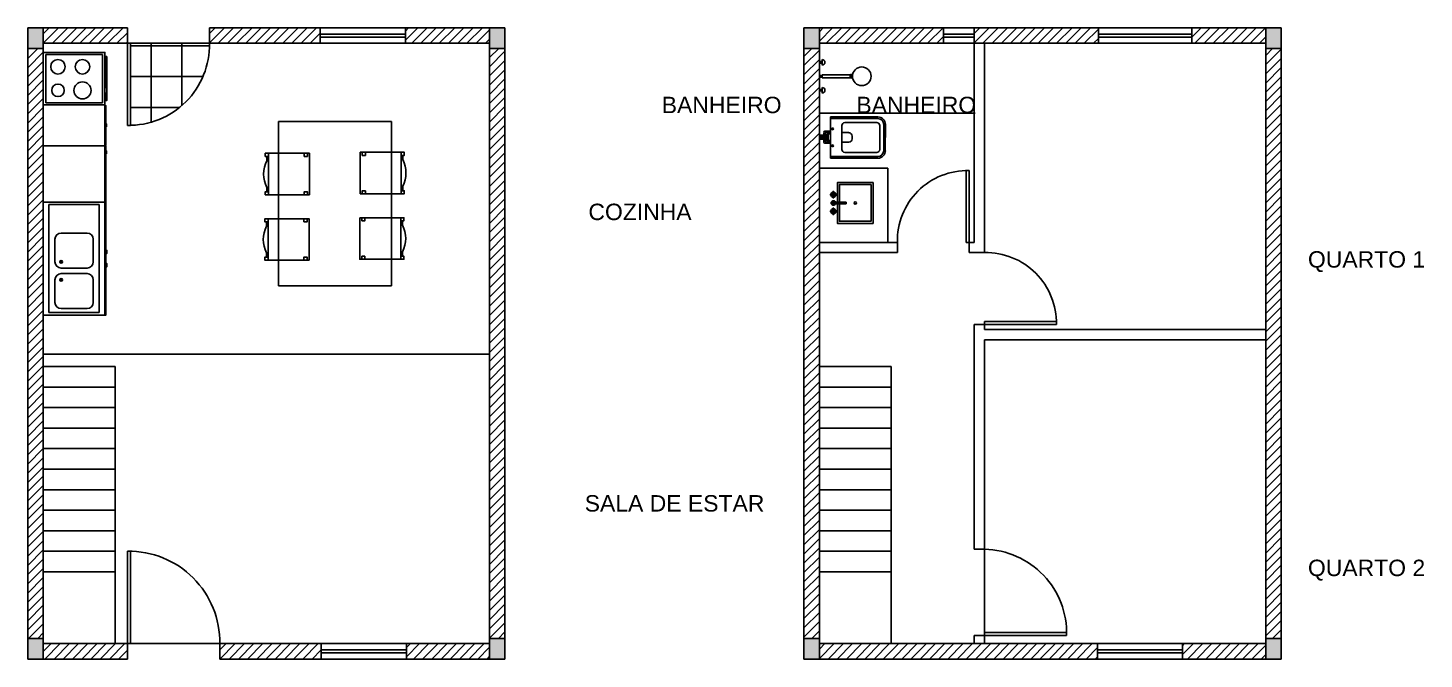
# Model space of a CAD drawing. Header units: millimetres. Extents: x 0 to 3396, y 982 to 2884.
# Drawn here: x 2071.6 to 2085.21, y 994.41 to 1000.56 of the extents above; entities that cross this region are included whole.
import ezdxf

# ---------------------------------------------------------------- set-up
doc = ezdxf.new("R2010")
doc.units = ezdxf.units.MM
doc.linetypes.add('CONTINU', pattern=[0])
for name, color, linetype in [('0SGRENZE', 7, 'Continuous'), ('ABERTURA', 5, 'Continuous'), ('ESCADA', 1, 'Continuous'), ('HACHURA', 8, 'Continuous'), ('JANELA', 3, 'Continuous'), ('MOBILIA', 2, 'Continuous'), ('MOVEIS', 2, 'Continuous'), ('PAREDE', 7, 'Continuous'), ('PISO', 6, 'Continuous'), ('TEXTOS', 2, 'Continuous')]:
    doc.layers.add(name, color=color, linetype=linetype)
doc.styles.add('ARIAL', font='arial.ttf')

# ---------------------------------------------------------------- blocks, each defined once
blk = doc.blocks.new('yuu')
at = {"color": 2, "linetype": 'ByBlock'}
for p, q in [((-0.238, 0.194), (-0.253, 0.194)), ((-0.238, 0.194), (-0.242, 0.194)), ((-0.238, 0.214), (-0.208, 0.214)), ((-0.238, 0.204), (-0.208, 0.204)), ((-0.238, 0.194), (-0.208, 0.194)), ((-0.208, 0.194), (-0.193, 0.194)), ((-0.208, 0.194), (-0.204, 0.194)), ((-0.087, 0.214), (-0.056, 0.214)), ((-0.087, 0.204), (-0.056, 0.204)), ((-0.087, 0.194), (-0.087, -0.108)), ((-0.087, 0.194), (-0.056, 0.194)), ((-0.056, 0.194), (-0.056, -0.108)), ((0.064, 0.194), (0.049, 0.194)), ((0.064, 0.194), (0.06, 0.194)), ((0.064, 0.214), (0.094, 0.214)), ((0.064, 0.204), (0.094, 0.204)), ((0.064, 0.194), (0.094, 0.194)), ((0.094, 0.194), (0.109, 0.194)), ((0.094, 0.194), (0.098, 0.194)), ((-0.087, -0.119), (-0.097, -0.119)), ((-0.087, -0.129), (-0.097, -0.129)), ((-0.087, -0.108), (-0.056, -0.108)), ((-0.087, -0.119), (-0.056, -0.119)), ((-0.087, -0.129), (-0.056, -0.129)), ((-0.087, -0.129), (-0.056, -0.129)), ((-0.056, -0.119), (-0.046, -0.119)), ((-0.056, -0.129), (-0.046, -0.129))]:
    blk.add_line(p, q, dxfattribs=at)
blk.add_circle((-0.072, -0.235), 0.101, dxfattribs=at)
for centre in [(-0.223, 0.194), (0.079, 0.194)]:
    blk.add_arc(centre, 0.0302, 180, 0, dxfattribs=at)

msp = doc.modelspace()

# ---------------------------------------------------------------- hatches: boundary and pattern name
at = {"layer": 'HACHURA', "transparency": 33554559}
h = msp.add_hatch(color=256, dxfattribs=at)
h.dxf.hatch_style = 1
h.paths.add_polyline_path([(2079.316, 994.614), (2079.166, 994.614), (2079.166, 994.414), (2079.316, 994.414)])
h.paths.add_polyline_path([(2083.816, 994.614), (2083.666, 994.614), (2083.666, 994.414), (2083.816, 994.414)])
h.paths.add_polyline_path([(2083.816, 1000.564), (2083.666, 1000.564), (2083.666, 1000.364), (2083.816, 1000.364)])
h.paths.add_polyline_path([(2079.316, 1000.564), (2079.166, 1000.564), (2079.166, 1000.364), (2079.316, 1000.364)])
h.paths.add_polyline_path([(2076.252, 1000.564), (2076.102, 1000.564), (2076.102, 1000.364), (2076.252, 1000.364)])
h.paths.add_polyline_path([(2071.752, 1000.564), (2071.602, 1000.564), (2071.602, 1000.364), (2071.752, 1000.364), (2071.752, 1000.414)])
h.paths.add_polyline_path([(2071.752, 994.614), (2071.602, 994.614), (2071.602, 994.414), (2071.752, 994.414)])
h.paths.add_polyline_path([(2076.252, 994.614), (2076.102, 994.614), (2076.102, 994.414), (2076.252, 994.414)])
at = {"layer": 'HACHURA'}
h = msp.add_hatch(dxfattribs=at)
h.set_pattern_fill('ANSI31', color=256, scale=0.02)
h.set_pattern_definition([(45, (-52.25768, -5.013464), (-0.0449012806, 0.0449012806), [])])
h.paths.add_polyline_path([(2074.462, 994.564), (2073.472, 994.564), (2073.472, 994.414), (2074.462, 994.414)])
h.paths.add_polyline_path([(2076.102, 994.564), (2075.292, 994.564), (2075.292, 994.414), (2076.102, 994.414)])
h.paths.add_polyline_path([(2072.572, 994.564), (2071.752, 994.564), (2071.752, 994.414), (2072.572, 994.414)])
h.paths.add_polyline_path([(2076.252, 1000.364), (2076.102, 1000.364), (2076.102, 994.614), (2076.252, 994.614)])
h.paths.add_polyline_path([(2076.102, 1000.564), (2075.282, 1000.564), (2075.282, 1000.414), (2076.102, 1000.414)])
h.paths.add_polyline_path([(2074.452, 1000.564), (2073.372, 1000.564), (2073.372, 1000.414), (2074.452, 1000.414)])
h.paths.add_polyline_path([(2072.572, 1000.564), (2071.752, 1000.564), (2071.752, 1000.414), (2072.352, 1000.414), (2072.572, 1000.414)])
h.paths.add_polyline_path([(2071.752, 999.504), (2071.752, 999.904), (2071.752, 1000.364), (2071.602, 1000.364), (2071.602, 994.614), (2071.752, 994.614), (2071.752, 997.855), (2071.752, 997.855), (2071.752, 998.955)])
h.paths.add_polyline_path([(2079.316, 1000.364), (2079.166, 1000.364), (2079.166, 994.614), (2079.316, 994.614)])
h.paths.add_polyline_path([(2080.526, 1000.564), (2079.316, 1000.564), (2079.316, 1000.414), (2080.526, 1000.414)])
h.paths.add_polyline_path([(2082.036, 1000.564), (2080.936, 1000.564), (2080.826, 1000.564), (2080.826, 1000.414), (2082.036, 1000.414)])
h.paths.add_polyline_path([(2083.666, 1000.564), (2082.946, 1000.564), (2082.946, 1000.414), (2083.518, 1000.414), (2083.666, 1000.414)])
h.paths.add_polyline_path([(2083.816, 1000.364), (2083.666, 1000.364), (2083.666, 994.614), (2083.816, 994.614)])
h.paths.add_polyline_path([(2083.666, 994.564), (2082.856, 994.564), (2082.856, 994.414), (2083.666, 994.414)])
h.paths.add_polyline_path([(2082.026, 994.564), (2079.316, 994.564), (2079.316, 994.414), (2082.026, 994.414)])
at = {"layer": 'HACHURA', "transparency": 33554661}
h = msp.add_hatch(dxfattribs=at)
h.set_pattern_fill('_USER', color=6, scale=0.3, double=1, pattern_type=0)
h.set_pattern_definition([(0, (2076.10236, 997.38857), (0, 0.3), []), (90, (2076.10236, 997.38857), (-0.3, 2e-17), [])])
h.paths.add_polyline_path([(2073.372, 1000.414), (2072.602, 1000.414), (2072.602, 999.614, 0.414214)])

# ---------------------------------------------------------------- linework, layer by layer
for p, q in [((2080.826, 1000.414), (2080.826, 998.474)), ((2080.926, 1000.414), (2080.926, 998.374)), ((2079.316, 998.474), (2080.076, 998.474)), ((2080.076, 998.474), (2080.076, 998.374)), ((2080.776, 998.474), (2080.826, 998.474)), ((2080.776, 998.474), (2080.776, 998.374)), ((2079.316, 998.374), (2080.076, 998.374)), ((2080.776, 998.374), (2080.826, 998.374)), ((2080.926, 998.374), (2080.826, 998.374)), ((2080.926, 997.704), (2080.926, 997.674)), ((2080.826, 997.624), (2080.826, 997.674)), ((2080.926, 997.674), (2080.826, 997.674)), ((2080.826, 997.624), (2080.826, 995.483)), ((2080.926, 997.624), (2080.926, 997.674)), ((2083.666, 997.624), (2080.926, 997.624)), ((2083.666, 997.524), (2080.926, 997.524)), ((2080.926, 997.524), (2080.926, 995.483)), ((2080.926, 995.483), (2080.826, 995.483)), ((2079.316, 994.614), (2079.166, 994.614)), ((2080.826, 994.644), (2080.826, 994.564)), ((2080.926, 994.644), (2080.826, 994.644)), ((2080.926, 994.644), (2080.926, 994.564)), ((2079.316, 994.414), (2080.136, 994.414))]:
    msp.add_line(p, q)
at = {"color": 2, "linetype": 'CONTINU'}
for p, q in [((2079.446, 998.944), (2079.423, 998.944)), ((2079.423, 998.944), (2079.423, 998.934)), ((2079.483, 998.939), (2079.423, 998.939)), ((2079.446, 998.934), (2079.423, 998.934)), ((2079.459, 998.944), (2079.446, 998.934)), ((2079.446, 998.944), (2079.453, 998.939)), ((2079.448, 998.969), (2079.448, 998.946)), ((2079.458, 998.969), (2079.448, 998.969)), ((2079.448, 998.946), (2079.453, 998.939)), ((2079.448, 998.933), (2079.448, 998.909)), ((2079.453, 998.969), (2079.453, 998.909)), ((2079.458, 998.969), (2079.458, 998.946)), ((2079.458, 998.933), (2079.458, 998.909)), ((2079.483, 998.944), (2079.459, 998.944)), ((2079.483, 998.934), (2079.459, 998.934)), ((2079.483, 998.944), (2079.483, 998.934)), ((2079.458, 998.909), (2079.448, 998.909)), ((2079.448, 998.806), (2079.448, 998.783)), ((2079.458, 998.806), (2079.448, 998.806)), ((2079.565, 998.866), (2079.452, 998.866)), ((2079.565, 998.849), (2079.452, 998.849)), ((2079.453, 998.806), (2079.453, 998.746)), ((2079.458, 998.806), (2079.458, 998.783)), ((2079.576, 998.866), (2079.565, 998.866)), ((2079.576, 998.849), (2079.565, 998.849)), ((2079.446, 998.781), (2079.423, 998.781)), ((2079.423, 998.781), (2079.423, 998.771)), ((2079.483, 998.776), (2079.423, 998.776)), ((2079.446, 998.771), (2079.423, 998.771)), ((2079.459, 998.781), (2079.446, 998.771)), ((2079.446, 998.781), (2079.459, 998.771)), ((2079.448, 998.783), (2079.453, 998.776)), ((2079.453, 998.776), (2079.448, 998.77)), ((2079.448, 998.77), (2079.448, 998.746)), ((2079.458, 998.746), (2079.448, 998.746)), ((2079.458, 998.77), (2079.458, 998.746)), ((2079.483, 998.781), (2079.459, 998.781)), ((2079.483, 998.771), (2079.459, 998.771)), ((2079.483, 998.781), (2079.483, 998.771))]:
    msp.add_line(p, q, dxfattribs=at)
for points in [[(2079.453, 998.939), (2079.452, 998.939), (2079.452, 998.938), (2079.451, 998.938), (2079.451, 998.937), (2079.451, 998.937), (2079.451, 998.937), (2079.451, 998.937), (2079.451, 998.936), (2079.45, 998.936), (2079.45, 998.936), (2079.45, 998.936), (2079.45, 998.936), (2079.45, 998.935), (2079.45, 998.935), (2079.449, 998.935), (2079.449, 998.935), (2079.449, 998.935), (2079.449, 998.935), (2079.449, 998.934), (2079.449, 998.934), (2079.449, 998.934), (2079.449, 998.934), (2079.448, 998.934), (2079.448, 998.934), (2079.448, 998.933), (2079.448, 998.933), (2079.448, 998.933), (2079.448, 998.933), (2079.448, 998.933), (2079.448, 998.933)], [(2079.453, 998.939), (2079.453, 998.94), (2079.454, 998.94), (2079.454, 998.941), (2079.454, 998.941), (2079.454, 998.941), (2079.454, 998.942), (2079.455, 998.942), (2079.455, 998.942), (2079.455, 998.943), (2079.455, 998.943), (2079.455, 998.943), (2079.455, 998.943), (2079.456, 998.943), (2079.456, 998.943), (2079.456, 998.944), (2079.456, 998.944), (2079.456, 998.944), (2079.456, 998.944), (2079.456, 998.944), (2079.457, 998.945), (2079.457, 998.945), (2079.457, 998.945), (2079.457, 998.945), (2079.457, 998.945), (2079.457, 998.945), (2079.457, 998.945), (2079.457, 998.946), (2079.458, 998.946), (2079.458, 998.946), (2079.458, 998.946)], [(2079.453, 998.939), (2079.453, 998.939), (2079.454, 998.938), (2079.454, 998.938), (2079.455, 998.938), (2079.455, 998.938), (2079.455, 998.938), (2079.455, 998.937), (2079.456, 998.937), (2079.456, 998.937), (2079.456, 998.937), (2079.456, 998.937), (2079.456, 998.937), (2079.457, 998.936), (2079.457, 998.936), (2079.457, 998.936), (2079.457, 998.936), (2079.457, 998.936), (2079.457, 998.936), (2079.458, 998.936), (2079.458, 998.935), (2079.458, 998.935), (2079.458, 998.935), (2079.458, 998.935), (2079.458, 998.935), (2079.459, 998.935), (2079.459, 998.935), (2079.459, 998.935), (2079.459, 998.934), (2079.459, 998.934), (2079.459, 998.934)], [(2079.458, 998.933), (2079.458, 998.933), (2079.458, 998.933), (2079.457, 998.933), (2079.457, 998.933), (2079.457, 998.933), (2079.457, 998.934), (2079.457, 998.934), (2079.457, 998.934), (2079.457, 998.934), (2079.457, 998.934), (2079.456, 998.934), (2079.456, 998.935), (2079.456, 998.935), (2079.456, 998.935), (2079.456, 998.935), (2079.456, 998.935), (2079.456, 998.935), (2079.455, 998.936), (2079.455, 998.936), (2079.455, 998.936), (2079.455, 998.936), (2079.455, 998.936), (2079.455, 998.937), (2079.454, 998.937), (2079.454, 998.937), (2079.454, 998.937), (2079.454, 998.938), (2079.454, 998.938), (2079.453, 998.939), (2079.453, 998.939)], [(2079.578, 998.858), (2079.578, 998.854), (2079.578, 998.851), (2079.577, 998.85), (2079.576, 998.849), (2079.575, 998.85), (2079.575, 998.852), (2079.574, 998.855), (2079.574, 998.858), (2079.574, 998.861), (2079.575, 998.863), (2079.575, 998.865), (2079.576, 998.866), (2079.577, 998.866), (2079.578, 998.864), (2079.578, 998.861), (2079.578, 998.858)], [(2079.578, 998.858), (2079.578, 998.861), (2079.577, 998.863), (2079.577, 998.864), (2079.576, 998.864), (2079.575, 998.863), (2079.575, 998.861), (2079.575, 998.858), (2079.575, 998.855), (2079.575, 998.853), (2079.576, 998.851), (2079.577, 998.851), (2079.577, 998.852), (2079.578, 998.855), (2079.578, 998.858)], [(2079.453, 998.776), (2079.453, 998.777), (2079.454, 998.777), (2079.454, 998.778), (2079.454, 998.778), (2079.454, 998.778), (2079.454, 998.778), (2079.455, 998.779), (2079.455, 998.779), (2079.455, 998.779), (2079.455, 998.779), (2079.455, 998.78), (2079.455, 998.78), (2079.456, 998.78), (2079.456, 998.78), (2079.456, 998.781), (2079.456, 998.781), (2079.456, 998.781), (2079.456, 998.781), (2079.456, 998.781), (2079.457, 998.781), (2079.457, 998.782), (2079.457, 998.782), (2079.457, 998.782), (2079.457, 998.782), (2079.457, 998.782), (2079.457, 998.782), (2079.457, 998.782), (2079.458, 998.783), (2079.458, 998.783), (2079.458, 998.783)], [(2079.458, 998.77), (2079.458, 998.77), (2079.458, 998.77), (2079.457, 998.77), (2079.457, 998.77), (2079.457, 998.77), (2079.457, 998.771), (2079.457, 998.771), (2079.457, 998.771), (2079.457, 998.771), (2079.457, 998.771), (2079.456, 998.771), (2079.456, 998.772), (2079.456, 998.772), (2079.456, 998.772), (2079.456, 998.772), (2079.456, 998.772), (2079.456, 998.772), (2079.455, 998.773), (2079.455, 998.773), (2079.455, 998.773), (2079.455, 998.773), (2079.455, 998.773), (2079.455, 998.774), (2079.454, 998.774), (2079.454, 998.774), (2079.454, 998.774), (2079.454, 998.774), (2079.454, 998.775), (2079.453, 998.776), (2079.453, 998.776)]]:
    msp.add_lwpolyline(points, dxfattribs=at)
for centre, radius, start, end in [((2079.453, 998.939), 0.0243, 101.6156, 168.3863), ((2079.453, 998.939), 0.0243, 191.6173, 258.3843), ((2079.453, 998.939), 0.0139, 110.6032, 159.3994), ((2079.453, 998.939), 0.0139, 200.6066, 249.3956), ((2079.453, 998.939), 0.01, 119.197, 150.8087), ((2079.453, 998.939), 0.01, 209.2011, 240.803), ((2079.446, 998.946), 0.00163, 269.9756, 0.0249), ((2079.446, 998.933), 0.00163, 359.9746, 90.0257), ((2079.453, 998.939), 0.0243, 11.6137, 78.385), ((2079.453, 998.939), 0.0139, 20.6006, 69.3978), ((2079.453, 998.939), 0.01, 29.1914, 60.8044), ((2079.459, 998.946), 0.00163, 179.9746, 270.0238), ((2079.453, 998.939), 0.0243, 281.6151, 348.3827), ((2079.453, 998.939), 0.0139, 290.6033, 339.3934), ((2079.459, 998.933), 0.00163, 89.9738, 180.0252), ((2079.453, 998.939), 0.01, 299.1957, 330.7988), ((2079.453, 998.776), 0.0243, 101.6157, 168.3864), ((2079.453, 998.858), 0.022, 22.4326, 337.5674), ((2079.453, 998.776), 0.0139, 110.6044, 159.4001), ((2079.453, 998.858), 0.00881, 72.5524, 287.4476), ((2079.453, 998.858), 0.00842, 93.7303, 266.2696), ((2079.453, 998.776), 0.0243, 11.6136, 78.3849), ((2079.453, 998.776), 0.0139, 20.5999, 69.3967), ((2079.453, 998.776), 0.0243, 191.6173, 258.3844), ((2079.453, 998.776), 0.0139, 200.6073, 249.3968), ((2079.453, 998.776), 0.01, 119.1971, 150.8088), ((2079.453, 998.776), 0.01, 209.2011, 240.803), ((2079.446, 998.783), 0.00163, 269.9754, 0.0249), ((2079.446, 998.77), 0.00163, 359.974, 90.0254), ((2079.453, 998.776), 0.01, 29.1914, 60.8044), ((2079.459, 998.783), 0.00163, 179.9743, 270.0249), ((2079.453, 998.776), 0.0243, 281.615, 348.3826), ((2079.453, 998.776), 0.0139, 290.6022, 339.3927), ((2079.459, 998.77), 0.00163, 89.9749, 180.0257), ((2079.453, 998.776), 0.01, 299.1956, 330.7987)]:
    msp.add_arc(centre, radius, start, end, dxfattribs=at)
at = {"layer": '0SGRENZE'}
for p, q in [((2080.926, 997.524), (2080.926, 995.659)), ((2081.765, 997.524), (2080.926, 997.524))]:
    msp.add_line(p, q, dxfattribs=at)
at = {"layer": 'ABERTURA'}
for p, q in [((2072.572, 1000.414), (2072.572, 999.614)), ((2072.602, 1000.414), (2072.572, 1000.414)), ((2072.602, 999.614), (2072.602, 1000.414)), ((2072.572, 999.614), (2072.602, 999.614)), ((2080.776, 999.174), (2080.746, 999.174)), ((2080.746, 999.174), (2080.746, 998.474)), ((2080.776, 998.474), (2080.776, 999.174)), ((2080.746, 998.474), (2080.776, 998.474)), ((2081.626, 997.704), (2080.926, 997.704)), ((2081.626, 997.674), (2081.626, 997.704)), ((2080.926, 997.674), (2081.626, 997.674)), ((2072.572, 994.564), (2072.572, 995.464)), ((2072.572, 995.464), (2072.602, 995.464)), ((2072.602, 995.464), (2072.602, 994.564)), ((2081.726, 994.674), (2080.926, 994.674)), ((2080.926, 994.674), (2080.926, 994.644)), ((2081.726, 994.644), (2080.926, 994.644)), ((2072.602, 994.564), (2072.572, 994.564))]:
    msp.add_line(p, q, dxfattribs=at)
for centre, radius, start, end in [((2072.587, 1000.399), 0.785, 268.9053, 1.0947), ((2080.761, 998.489), 0.685, 88.7455, 181.2545), ((2080.941, 997.689), 0.685, 358.7455, 91.2545), ((2072.587, 994.579), 0.885, 359.029, 90.971), ((2080.91, 994.667), 0.816, 358.3222, 88.8835)]:
    msp.add_arc(centre, radius, start, end, dxfattribs=at)
at = {"layer": 'ESCADA'}
for p, q in [((2072.452, 997.264), (2071.752, 997.264)), ((2072.452, 995.264), (2072.452, 997.264)), ((2080.016, 997.264), (2079.316, 997.264)), ((2080.016, 995.264), (2080.016, 997.264)), ((2072.452, 997.064), (2071.752, 997.064)), ((2080.016, 997.064), (2079.316, 997.064)), ((2072.452, 996.864), (2071.752, 996.864)), ((2080.016, 996.864), (2079.316, 996.864)), ((2072.452, 996.664), (2071.752, 996.664)), ((2080.016, 996.664), (2079.316, 996.664)), ((2072.452, 996.464), (2071.752, 996.464)), ((2080.016, 996.464), (2079.316, 996.464)), ((2072.452, 996.264), (2071.752, 996.264)), ((2080.016, 996.264), (2079.316, 996.264)), ((2072.452, 996.064), (2071.752, 996.064)), ((2080.016, 996.064), (2079.316, 996.064)), ((2072.452, 995.864), (2071.752, 995.864)), ((2080.016, 995.864), (2079.316, 995.864)), ((2072.452, 995.664), (2071.752, 995.664)), ((2080.016, 995.664), (2079.316, 995.664)), ((2072.452, 995.464), (2071.752, 995.464)), ((2080.016, 995.464), (2079.316, 995.464)), ((2072.452, 995.264), (2071.752, 995.264)), ((2072.452, 995.264), (2072.452, 994.564)), ((2080.016, 995.264), (2079.316, 995.264)), ((2080.016, 995.264), (2080.016, 994.564))]:
    msp.add_line(p, q, dxfattribs=at)
at = {"layer": 'JANELA'}
for p, q in [((2074.452, 1000.564), (2075.282, 1000.564)), ((2080.826, 1000.564), (2080.526, 1000.564)), ((2082.036, 1000.564), (2082.946, 1000.564)), ((2074.452, 1000.504), (2075.282, 1000.504)), ((2075.282, 1000.474), (2074.452, 1000.474)), ((2080.826, 1000.504), (2080.526, 1000.504)), ((2080.526, 1000.474), (2080.826, 1000.474)), ((2082.036, 1000.504), (2082.946, 1000.504)), ((2082.946, 1000.474), (2082.036, 1000.474)), ((2075.282, 1000.414), (2074.452, 1000.414)), ((2080.526, 1000.414), (2080.826, 1000.414)), ((2082.946, 1000.414), (2082.036, 1000.414)), ((2074.462, 994.564), (2075.292, 994.564)), ((2074.462, 994.504), (2075.292, 994.504)), ((2075.292, 994.474), (2074.462, 994.474)), ((2082.026, 994.564), (2082.856, 994.564)), ((2082.026, 994.504), (2082.856, 994.504)), ((2082.856, 994.474), (2082.026, 994.474)), ((2075.292, 994.414), (2074.462, 994.414)), ((2082.856, 994.414), (2082.026, 994.414))]:
    msp.add_line(p, q, dxfattribs=at)
at = {"layer": 'MOBILIA'}
for p, q in [((2071.776, 999.834), (2071.776, 1000.306)), ((2071.776, 1000.306), (2072.329, 1000.306)), ((2072.329, 1000.306), (2072.329, 999.834)), ((2072.352, 1000.286), (2072.352, 999.855)), ((2072.364, 1000.285), (2072.364, 1000.238)), ((2072.364, 1000.238), (2072.352, 1000.238)), ((2072.364, 1000.222), (2072.352, 1000.222)), ((2072.364, 1000.174), (2072.352, 1000.174)), ((2072.364, 1000.158), (2072.352, 1000.158)), ((2072.364, 1000.174), (2072.364, 1000.222)), ((2072.364, 1000.11), (2072.364, 1000.158)), ((2072.364, 1000.11), (2072.352, 1000.11)), ((2072.364, 1000.094), (2072.352, 1000.094)), ((2072.364, 1000.046), (2072.352, 1000.046)), ((2072.364, 1000.03), (2072.352, 1000.03)), ((2072.364, 1000.046), (2072.364, 1000.094)), ((2072.364, 999.982), (2072.364, 1000.03)), ((2072.364, 999.982), (2072.352, 999.982)), ((2072.354, 999.933, -0.001), (2072.352, 999.933)), ((2072.354, 999.855, 0), (2072.354, 999.933, 0)), ((2072.329, 999.834), (2071.776, 999.834)), ((2072.352, 999.805), (2072.352, 999.425)), ((2072.362, 999.6), (2072.362, 999.63)), ((2074.045, 999.651), (2074.045, 998.051)), ((2075.145, 999.651), (2074.045, 999.651)), ((2075.145, 998.051), (2075.145, 999.651)), ((2079.326, 999.733), (2079.316, 999.733)), ((2079.326, 999.733), (2080.836, 999.733)), ((2072.352, 998.865), (2072.352, 999.415)), ((2072.362, 999.337), (2072.362, 999.367)), ((2073.931, 999.27), (2073.931, 999.312, 0)), ((2075.256, 999.322, 0), (2075.256, 999.279, 0)), ((2079.326, 999.197), (2079.316, 999.197)), ((2079.982, 999.197), (2079.326, 999.197)), ((2079.982, 998.474), (2079.982, 999.197)), ((2073.931, 998.968, 0), (2073.931, 999.01, 0)), ((2075.256, 999.02), (2075.256, 998.977, 0)), ((2071.807, 997.79), (2071.807, 998.843)), ((2071.807, 998.843), (2072.297, 998.843)), ((2072.297, 998.843), (2072.297, 997.79)), ((2072.352, 998.866), (2072.352, 998.319)), ((2073.928, 998.632), (2073.928, 998.674, 0)), ((2075.252, 998.684, 0), (2075.252, 998.641, 0)), ((2071.926, 998.565), (2072.179, 998.565)), ((2071.866, 998.284), (2071.866, 998.505)), ((2072.239, 998.284), (2072.239, 998.505)), ((2072.362, 998.366), (2072.362, 998.396)), ((2075.252, 998.382), (2075.252, 998.339, 0)), ((2072.352, 998.314), (2072.352, 997.766)), ((2072.362, 998.319), (2072.362, 998.319)), ((2072.362, 998.237), (2072.362, 998.267)), ((2073.928, 998.33, 0), (2073.928, 998.372, 0)), ((2071.866, 997.888), (2071.866, 998.109)), ((2072.179, 998.224), (2071.926, 998.224)), ((2071.926, 998.169), (2072.179, 998.169)), ((2072.239, 997.888), (2072.239, 998.109)), ((2074.045, 998.051), (2075.145, 998.051)), ((2072.297, 997.79), (2071.807, 997.79)), ((2072.179, 997.828), (2071.926, 997.828))]:
    msp.add_line(p, q, dxfattribs=at)
for points in [[(2072.364, 1000.286), (2072.364, 1000.285), (2072.37, 1000.285), (2072.37, 999.855), (2072.352, 999.855), (2072.352, 999.815), (2071.752, 999.815), (2071.752, 1000.325), (2072.352, 1000.325), (2072.352, 1000.286)], [(2072.368, 999.6), (2072.362, 999.6), (2072.362, 999.425), (2072.352, 999.425), (2072.352, 999.415), (2071.752, 999.415), (2071.752, 999.815), (2072.352, 999.815), (2072.352, 999.805), (2072.362, 999.805), (2072.362, 999.63), (2072.368, 999.63)]]:
    msp.add_lwpolyline(points, close=True, dxfattribs=at)
for points in [[(2072.362, 999.337), (2072.362, 998.865), (2071.752, 998.865), (2071.752, 999.415), (2072.362, 999.415), (2072.362, 999.367), (2072.368, 999.367), (2072.368, 999.337), (2072.362, 999.337)], [(2074.891, 999.352), (2074.891, 999.322), (2074.861, 999.322), (2074.861, 999.352), (2074.891, 999.352)], [(2074.296, 998.938), (2074.296, 998.968), (2074.326, 998.968), (2074.326, 998.938), (2074.296, 998.938)], [(2072.362, 998.267), (2072.372, 998.267), (2072.372, 998.237), (2072.362, 998.237), (2072.362, 997.766), (2071.752, 997.766), (2071.752, 998.866), (2072.362, 998.866), (2072.362, 998.396), (2072.372, 998.396), (2072.372, 998.366), (2072.362, 998.366), (2072.362, 998.319), (2072.352, 998.319), (2072.352, 998.314), (2072.362, 998.314), (2072.362, 998.267)], [(2074.887, 998.714), (2074.887, 998.684), (2074.857, 998.684), (2074.857, 998.714), (2074.887, 998.714)], [(2074.293, 998.3), (2074.293, 998.33), (2074.323, 998.33), (2074.323, 998.3), (2074.293, 998.3)]]:
    msp.add_lwpolyline(points, dxfattribs=at)
at = {"layer": 'MOBILIA', "elevation": 0}
for points in [[(2073.946, 999.312), (2073.916, 999.312), (2073.916, 999.342), (2073.946, 999.342), (2073.946, 999.312)], [(2074.346, 998.938), (2073.946, 998.938), (2073.946, 999.342), (2074.346, 999.342), (2074.346, 998.938)], [(2074.296, 999.312), (2074.296, 999.342), (2074.326, 999.342), (2074.326, 999.312), (2074.296, 999.312)], [(2074.841, 999.352), (2075.241, 999.352), (2075.241, 998.947), (2074.841, 998.947), (2074.841, 999.352)], [(2075.241, 999.352), (2075.241, 999.322), (2075.271, 999.322), (2075.271, 999.352), (2075.241, 999.352)], [(2073.946, 998.938), (2073.946, 998.968), (2073.916, 998.968), (2073.916, 998.938), (2073.946, 998.938)], [(2074.891, 998.977), (2074.891, 998.947), (2074.861, 998.947), (2074.861, 998.977), (2074.891, 998.977)], [(2075.241, 998.977), (2075.271, 998.977), (2075.271, 998.947), (2075.241, 998.947), (2075.241, 998.977)], [(2073.943, 998.674), (2073.913, 998.674), (2073.913, 998.704), (2073.943, 998.704), (2073.943, 998.674)], [(2074.343, 998.3), (2073.943, 998.3), (2073.943, 998.704), (2074.343, 998.704), (2074.343, 998.3)], [(2074.293, 998.674), (2074.293, 998.704), (2074.323, 998.704), (2074.323, 998.674), (2074.293, 998.674)], [(2074.837, 998.714), (2075.237, 998.714), (2075.237, 998.309), (2074.837, 998.309), (2074.837, 998.714)], [(2075.237, 998.714), (2075.237, 998.684), (2075.267, 998.684), (2075.267, 998.714), (2075.237, 998.714)], [(2073.943, 998.3), (2073.943, 998.33), (2073.913, 998.33), (2073.913, 998.3), (2073.943, 998.3)], [(2074.887, 998.339), (2074.887, 998.309), (2074.857, 998.309), (2074.857, 998.339), (2074.887, 998.339)], [(2075.237, 998.339), (2075.267, 998.339), (2075.267, 998.309), (2075.237, 998.309), (2075.237, 998.339)]]:
    msp.add_lwpolyline(points, dxfattribs=at)
at = {"layer": 'MOBILIA', "linetype": 'Continuous', "elevation": -0.013}
msp.add_lwpolyline([(2079.492, 998.849), (2079.492, 998.659), (2079.84, 998.659), (2079.84, 999.057), (2079.492, 999.057), (2079.492, 998.866)], dxfattribs=at)
at = {"layer": 'MOBILIA', "linetype": 'Continuous'}
for points in [[(2079.492, 998.8), (2079.492, 998.659), (2079.84, 998.659), (2079.84, 999.057), (2079.492, 999.057), (2079.492, 998.866)], [(2079.512, 998.849), (2079.512, 998.679), (2079.82, 998.679), (2079.82, 999.037), (2079.512, 999.037), (2079.512, 998.866)]]:
    msp.add_lwpolyline(points, dxfattribs=at)
at = {"layer": 'MOBILIA'}
for centre, radius in [((2071.895, 1000.185, 0), 0.0706), ((2072.134, 1000.185, 0), 0.0706), ((2071.895, 999.955, 0), 0.0612), ((2072.134, 999.955, 0), 0.0832), ((2071.926, 998.284), 0.0126), ((2071.926, 998.284), 0.00763), ((2071.926, 998.109), 0.0126), ((2071.926, 998.109), 0.00763)]:
    msp.add_circle(centre, radius, dxfattribs=at)
at = {"layer": 'MOBILIA', "linetype": 'Continuous'}
msp.add_circle((2079.666, 998.858), 0.0108, dxfattribs=at)
at = {"layer": 'MOBILIA'}
for centre, radius, start, end in [((2074.185, 999.14), 0.285, 152.8856, 207.1144), ((2075.002, 999.15), 0.285, 332.8856, 27.1144), ((2071.926, 998.505), 0.06, 90, 180), ((2072.179, 998.505), 0.06, 0, 90), ((2074.181, 998.502), 0.285, 152.8856, 207.1144), ((2074.999, 998.512), 0.285, 332.8856, 27.1144), ((2071.926, 998.284), 0.06, 180, 270), ((2072.179, 998.284), 0.06, 270, 0), ((2071.926, 998.109), 0.06, 90, 180), ((2072.179, 998.109), 0.06, 0, 90), ((2071.926, 997.888), 0.06, 180, 270), ((2072.179, 997.888), 0.06, 270, 0)]:
    msp.add_arc(centre, radius, start, end, dxfattribs=at)
at = {"layer": 'MOVEIS'}
for p, q in [((2079.423, 999.295), (2079.424, 999.697)), ((2079.887, 999.696), (2079.424, 999.697)), ((2079.887, 999.68), (2079.424, 999.681)), ((2079.535, 999.379), (2079.536, 999.613)), ((2079.876, 999.641), (2079.563, 999.641)), ((2079.904, 999.378), (2079.904, 999.613)), ((2079.943, 999.367), (2079.943, 999.624)), ((2079.959, 999.367), (2079.96, 999.624)), ((2079.316, 999.48), (2079.316, 999.517)), ((2079.326, 999.48), (2079.326, 999.517)), ((2079.39, 999.517), (2079.326, 999.517)), ((2079.39, 999.513), (2079.326, 999.513)), ((2079.39, 999.508), (2079.326, 999.508)), ((2079.39, 999.499), (2079.326, 999.499)), ((2079.39, 999.49), (2079.326, 999.49)), ((2079.39, 999.485), (2079.326, 999.485)), ((2079.39, 999.48), (2079.326, 999.48)), ((2079.358, 999.517), (2079.358, 999.546)), ((2079.358, 999.451), (2079.358, 999.48)), ((2079.369, 999.556), (2079.424, 999.556)), ((2079.375, 999.517), (2079.375, 999.541)), ((2079.375, 999.457), (2079.375, 999.48)), ((2079.382, 999.547), (2079.424, 999.547)), ((2079.39, 999.469), (2079.39, 999.528)), ((2079.401, 999.466), (2079.401, 999.533)), ((2079.424, 999.532), (2079.405, 999.532)), ((2079.439, 999.581), (2079.453, 999.581)), ((2079.535, 999.543), (2079.602, 999.543)), ((2079.636, 999.509), (2079.636, 999.482)), ((2079.423, 999.441), (2079.369, 999.441)), ((2079.423, 999.45), (2079.382, 999.45)), ((2079.424, 999.465), (2079.405, 999.465)), ((2079.453, 999.412), (2079.438, 999.412)), ((2079.535, 999.449), (2079.602, 999.449)), ((2079.563, 999.351), (2079.876, 999.35)), ((2079.423, 999.312), (2079.887, 999.311)), ((2079.423, 999.295), (2079.887, 999.294))]:
    msp.add_line(p, q, dxfattribs=at)
for centre in [(2079.446, 999.58), (2079.446, 999.415)]:
    msp.add_circle(centre, 0.00838, dxfattribs=at)
for centre, radius, start, end in [((2079.563, 999.613), 0.0279, 89.8791, 179.8791), ((2079.876, 999.613), 0.0279, 359.8791, 89.8791), ((2079.887, 999.624), 0.0726, 359.8791, 89.8791), ((2079.887, 999.624), 0.0558, 359.8791, 89.8791), ((2079.369, 999.546), 0.0109, 88.701, 176.3198), ((2079.382, 999.54), 0.00674, 88.275, 181.725), ((2079.396, 999.528), 0.00617, 143.8977, 182.0428), ((2079.396, 999.469), 0.00617, 177.9572, 216.1023), ((2079.395, 999.528), 0.00548, 112.5983, 136.064), ((2079.397, 999.521), 0.0121, 70.3418, 109.3875), ((2079.406, 999.543), 0.011, 245.9796, 265.9479), ((2079.602, 999.509), 0.0335, 359.8791, 89.8791), ((2079.602, 999.483), 0.0335, 269.8791, 359.8791), ((2079.369, 999.452), 0.0109, 183.6801, 271.299), ((2079.382, 999.457), 0.00674, 178.275, 271.725), ((2079.395, 999.469), 0.00548, 223.936, 247.4016), ((2079.397, 999.476), 0.0121, 250.6125, 289.6582), ((2079.406, 999.454), 0.011, 94.0521, 114.0204), ((2079.563, 999.379), 0.0279, 179.8791, 269.8791), ((2079.876, 999.378), 0.0279, 269.8791, 359.8791), ((2079.887, 999.367), 0.0558, 269.8791, 359.8791)]:
    msp.add_arc(centre, radius, start, end, dxfattribs=at)
at = {"layer": 'PAREDE'}
for p, q in [((2071.602, 1000.564), (2071.752, 1000.564)), ((2071.602, 1000.564), (2071.602, 994.414)), ((2071.752, 1000.564), (2072.572, 1000.564)), ((2071.752, 1000.564), (2071.752, 994.414)), ((2072.572, 1000.564), (2072.572, 1000.414)), ((2073.372, 1000.564), (2074.452, 1000.564)), ((2073.372, 1000.564), (2073.372, 1000.414)), ((2074.452, 1000.564), (2074.452, 1000.414)), ((2075.282, 1000.564), (2076.102, 1000.564)), ((2075.282, 1000.564), (2075.282, 1000.414)), ((2076.102, 1000.564), (2076.252, 1000.564)), ((2076.102, 1000.564), (2076.102, 994.414)), ((2076.252, 1000.564), (2076.252, 994.414)), ((2079.166, 1000.564), (2079.316, 1000.564)), ((2079.166, 1000.564), (2079.166, 994.414)), ((2079.316, 1000.564), (2080.526, 1000.564)), ((2079.316, 1000.564), (2079.316, 994.414)), ((2080.526, 1000.564), (2080.526, 1000.414)), ((2080.826, 1000.564), (2082.036, 1000.564)), ((2080.826, 1000.564), (2080.826, 1000.414)), ((2080.936, 1000.564), (2082.036, 1000.564)), ((2082.036, 1000.564), (2082.036, 1000.414)), ((2082.946, 1000.564), (2083.666, 1000.564)), ((2082.946, 1000.564), (2082.946, 1000.414)), ((2082.946, 1000.564), (2082.946, 1000.414)), ((2083.666, 1000.564), (2083.816, 1000.564)), ((2083.666, 1000.564), (2083.666, 994.414)), ((2083.666, 1000.564), (2083.666, 994.414)), ((2083.816, 1000.564), (2083.816, 994.414)), ((2071.602, 1000.364), (2071.752, 1000.364)), ((2071.752, 1000.414), (2072.572, 1000.414)), ((2073.372, 1000.414), (2074.452, 1000.414)), ((2075.282, 1000.414), (2076.102, 1000.414)), ((2076.102, 1000.364), (2076.252, 1000.364)), ((2079.166, 1000.364), (2079.316, 1000.364)), ((2079.316, 1000.414), (2080.526, 1000.414)), ((2080.826, 1000.414), (2082.036, 1000.414)), ((2082.946, 1000.414), (2083.666, 1000.414)), ((2083.666, 1000.364), (2083.816, 1000.364)), ((2071.752, 994.614), (2071.602, 994.614)), ((2076.252, 994.614), (2076.102, 994.614)), ((2083.816, 994.614), (2083.666, 994.614)), ((2072.572, 994.564), (2071.752, 994.564)), ((2072.572, 994.564), (2072.572, 994.414)), ((2074.462, 994.564), (2073.472, 994.564)), ((2073.472, 994.564), (2073.472, 994.414)), ((2074.462, 994.564), (2074.462, 994.414)), ((2076.102, 994.564), (2075.292, 994.564)), ((2075.292, 994.564), (2075.292, 994.414)), ((2082.026, 994.564), (2079.316, 994.564)), ((2082.026, 994.564), (2082.026, 994.414)), ((2083.666, 994.564), (2082.856, 994.564)), ((2082.856, 994.564), (2082.856, 994.414)), ((2071.752, 994.414), (2071.602, 994.414)), ((2071.752, 994.414), (2072.572, 994.414)), ((2074.462, 994.414), (2073.472, 994.414)), ((2075.292, 994.414), (2076.102, 994.414)), ((2076.252, 994.414), (2076.102, 994.414)), ((2079.316, 994.414), (2079.166, 994.414)), ((2082.026, 994.414), (2079.316, 994.414)), ((2082.856, 994.414), (2083.666, 994.414)), ((2083.816, 994.414), (2083.666, 994.414))]:
    msp.add_line(p, q, dxfattribs=at)
at = {"layer": 'PISO'}
for p, q in [((2072.572, 1000.414), (2073.372, 1000.414)), ((2071.752, 997.383), (2076.102, 997.383)), ((2080.926, 995.483), (2080.926, 994.674)), ((2072.572, 994.564), (2073.472, 994.564))]:
    msp.add_line(p, q, dxfattribs=at)
msp.add_arc((2079.887, 999.367), 0.0726, 269.8791, 359.8791, dxfattribs=at)

# ---------------------------------------------------------------- block references
at = {"color": 6, "linetype": 'ByBlock', "xscale": 0.9, "yscale": 0.9, "zscale": 0.9, "rotation": 90.00000000000001}
msp.add_blockref('yuu', (2079.518, 1000.157), dxfattribs=at)

# ---------------------------------------------------------------- texts
at = {"layer": 'TEXTOS', "style": 'ARIAL'}
for s, p in [('BANHEIRO', (2077.78, 999.733)), ('BANHEIRO', (2079.677, 999.733)), ('COZINHA ', (2077.065, 998.691)), ('QUARTO 1', (2084.078, 998.228)), ('SALA DE ESTAR', (2077.029, 995.851)), ('QUARTO 2', (2084.078, 995.222))]:
    msp.add_text(s, height=0.16, dxfattribs=at).set_placement(p)

doc.saveas('drawing.dxf')
